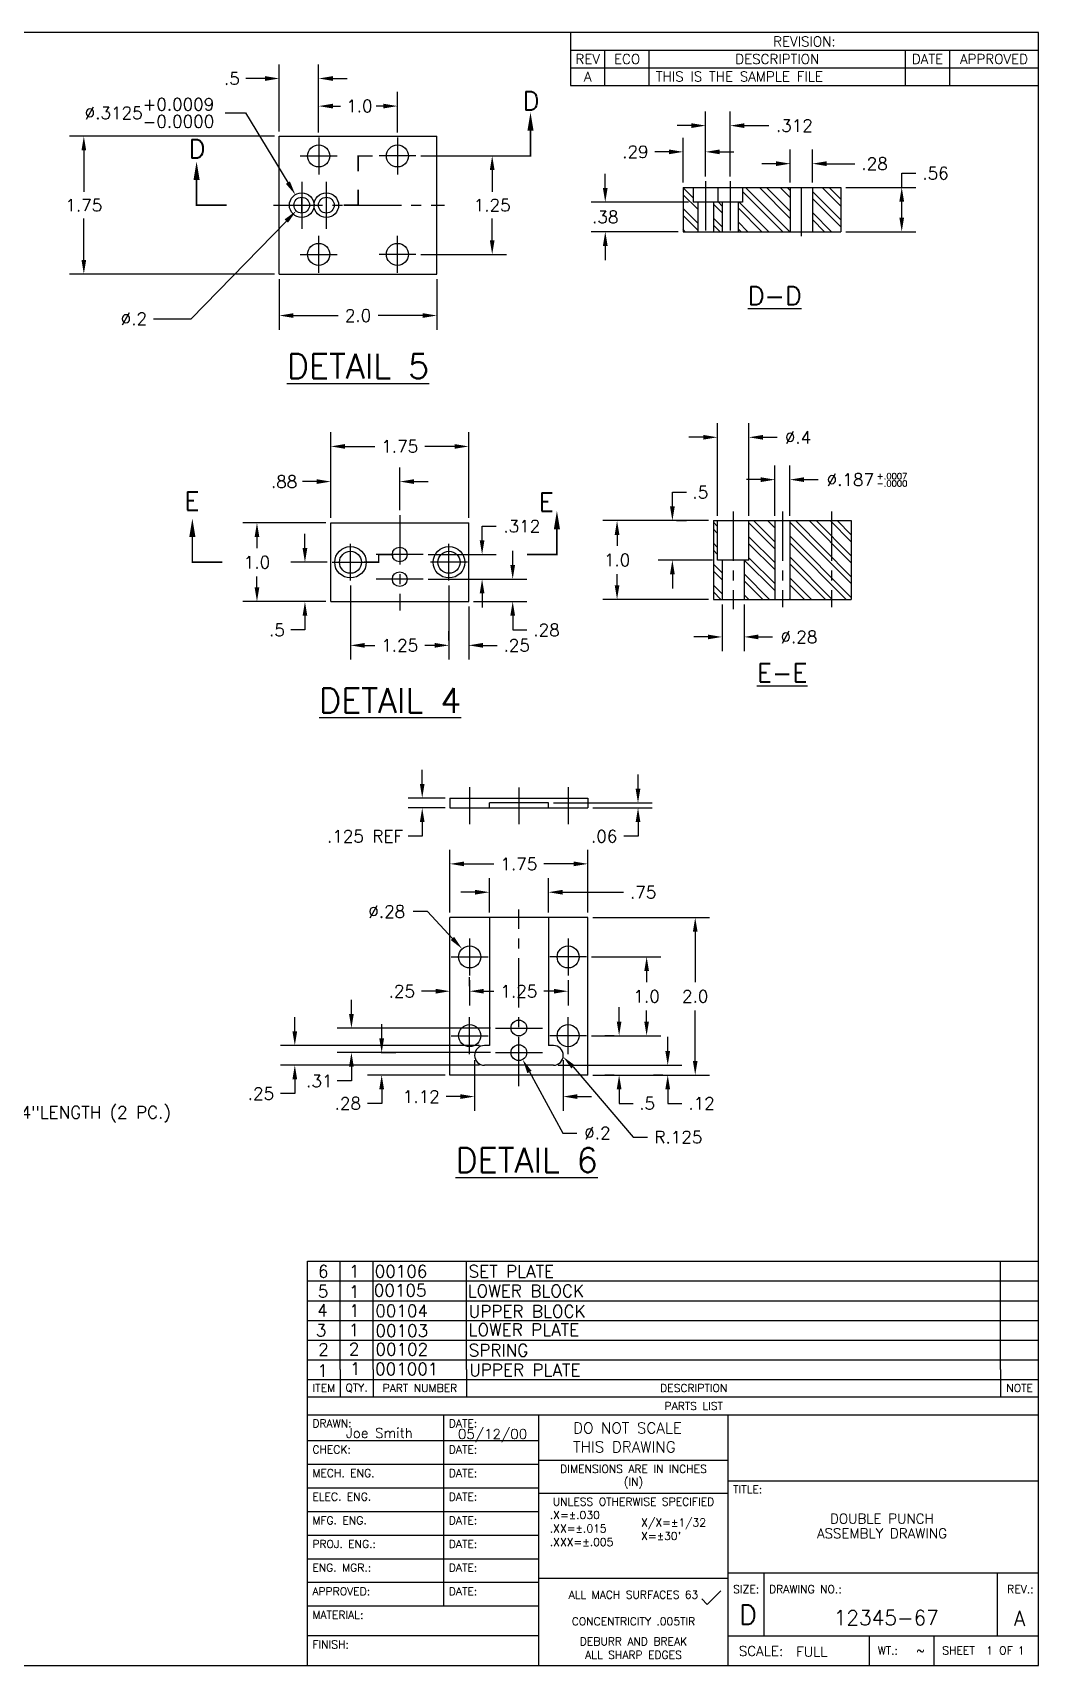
# Model space of a CAD drawing. Extents: x 0 to 31.6, y 0 to 20.7.
# Drawn here: x 18.82 to 31.58, y 0 to 20.73 of the extents above; entities that cross this region are included whole.
import ezdxf
from ezdxf.enums import TextEntityAlignment as Align

# ---------------------------------------------------------------- set-up
doc = ezdxf.new("R2010")
doc.units = 0
doc.header["$LTSCALE"] = 0.5
doc.header["$MEASUREMENT"] = 0
doc.linetypes.add('CENTER', pattern=[2, 1.25, -0.25, 0.25, -0.25])
doc.layers.get('0').update_dxf_attribs({"linetype": 'CONTINUOUS'})
doc.layers.get('DEFPOINTS').update_dxf_attribs({"linetype": 'CONTINUOUS'})
for name, color, linetype in [('BLOCK', 7, 'CONTINUOUS'), ('CL', 1, 'CENTER'), ('D', 3, 'CONTINUOUS'), ('DIM', 6, 'CONTINUOUS'), ('OL', 7, 'CONTINUOUS'), ('TX', 2, 'CONTINUOUS')]:
    doc.layers.add(name, color=color, linetype=linetype)
doc.styles.add('ROMANS', font='romans', dxfattribs={"height": 0.156})
doc.styles.get("Standard").update_dxf_attribs({"font": 'SIMPLEX.SHX', "height": 0.156})
doc.styles.add('TITLE', font='SIMPLEX.SHX', dxfattribs={"height": 0.1875})
doc.dimstyles.get("Standard").update_dxf_attribs({"dimtxt": 0.18, "dimasz": 0.18, "dimexe": 0.18, "dimexo": 0.0625, "dimgap": 0.09, "dimtad": 0, "dimtih": 1, "dimtoh": 1, "dimdec": 4, "dimzin": 0, "dimdsep": 46, "dimtxsty": 'Standard', "dimcen": 0.09, "dimadec": 0, "dimazin": 0, "dimtfac": 1, "dimtdec": 4, "dimtofl": 0, "dimtmove": 0, "dimatfit": 3, "dimfxl": 1, "dimtolj": 1, "dimtzin": 0, "dimarcsym": 0})

# ---------------------------------------------------------------- blocks, each defined once
blk = doc.blocks.new('*X20')
at = {"color": 0}
for p, q in [((22.736, 14.21), (22.607, 14.339)), ((23.961, 13.781), (23.398, 14.344)), ((23.967, 13.951), (23.575, 14.344)), ((23.967, 14.04), (23.663, 14.344)), ((23.967, 14.216), (23.84, 14.344)), ((23.967, 14.305), (23.928, 14.344)), ((24.607, 14.107), (24.37, 14.344)), ((24.607, 14.195), (24.459, 14.344)), ((22.792, 14.066), (22.607, 14.251)), ((22.792, 14.154), (22.79, 14.156)), ((23.104, 14.019), (22.992, 14.131)), ((23.104, 14.107), (23.055, 14.156)), ((23.695, 13.781), (23.32, 14.156)), ((23.872, 13.781), (23.36, 14.293)), ((24.607, 13.93), (24.247, 14.29)), ((24.607, 13.842), (24.247, 14.202)), ((22.792, 13.889), (22.607, 14.074)), ((22.792, 13.8), (22.607, 13.985)), ((23.104, 13.842), (22.992, 13.954)), ((23.607, 13.781), (23.304, 14.084)), ((23.43, 13.781), (23.304, 13.907)), ((24.491, 13.781), (24.247, 14.025)), ((24.403, 13.781), (24.247, 13.936)), ((22.635, 13.781), (22.607, 13.809)), ((23.077, 13.781), (22.992, 13.866)), ((23.342, 13.781), (23.304, 13.819))]:
    blk.add_line(p, q, dxfattribs=at)
blk = doc.blocks.new('*X21')
at = {"color": 0}
for p, q in [((26.188, 15.266), (26.138, 15.316)), ((26.188, 15.177), (26.138, 15.227)), ((26.92, 14.976), (26.588, 15.308)), ((26.92, 14.8), (26.588, 15.131)), ((26.92, 15.065), (26.647, 15.337)), ((26.92, 15.242), (26.824, 15.337)), ((26.92, 15.33), (26.913, 15.337)), ((27.888, 14.538), (27.107, 15.319)), ((27.888, 14.361), (27.107, 15.143)), ((27.888, 14.626), (27.178, 15.337)), ((27.888, 14.803), (27.355, 15.337)), ((27.888, 14.892), (27.443, 15.337)), ((27.888, 15.068), (27.62, 15.337)), ((27.888, 15.157), (27.708, 15.337)), ((27.888, 15.334), (27.885, 15.337)), ((26.188, 15.001), (26.138, 15.051)), ((26.188, 14.912), (26.138, 14.962)), ((26.92, 14.711), (26.588, 15.043)), ((27.824, 14.337), (27.107, 15.054)), ((26.248, 14.675), (26.138, 14.785)), ((26.92, 14.446), (26.529, 14.837)), ((26.92, 14.535), (26.588, 14.866)), ((27.647, 14.337), (27.107, 14.877)), ((27.559, 14.337), (27.107, 14.789)), ((26.248, 14.587), (26.138, 14.697)), ((26.248, 14.41), (26.138, 14.52)), ((26.852, 14.337), (26.528, 14.661)), ((26.764, 14.337), (26.528, 14.572)), ((27.382, 14.337), (27.107, 14.612)), ((27.294, 14.337), (27.107, 14.524)), ((26.233, 14.337), (26.138, 14.432)), ((26.587, 14.337), (26.528, 14.395)), ((27.117, 14.337), (27.107, 14.347))]:
    blk.add_line(p, q, dxfattribs=at)
blk = doc.blocks.new('*D27')
at = {"color": 0, "linetype": 'ByBlock', "transparency": 16777216}
for p, q in [((29.845, 18.762), (29.845, 18.942)), ((29.845, 18.942), (30.025, 18.942)), ((29.134, 18.762), (30.025, 18.762)), ((29.845, 18.379), (29.845, 18.582)), ((29.134, 18.199), (30.025, 18.199))]:
    blk.add_line(p, q, dxfattribs=at)
for points in [[(29.815, 18.582), (29.875, 18.582), (29.845, 18.762)], [(29.815, 18.379), (29.875, 18.379), (29.845, 18.199)]]:
    blk.add_solid(points, dxfattribs=at)
at = {"layer": 'DEFPOINTS', "color": 0, "linetype": 'ByBlock', "transparency": 16777216}
for p in [(29.071, 18.762), (29.845, 18.762), (29.071, 18.199)]:
    blk.add_point(p, dxfattribs=at)
at = {"color": 0, "linetype": 'ByBlock', "transparency": 16777216, "insert": (30.274, 18.942), "char_height": 0.156, "attachment_point": 5, "style": 'ROMANS'}
blk.add_mtext('\\A1;.56', dxfattribs=at)
blk = doc.blocks.new('*D28')
at = {"color": 0, "linetype": 'ByBlock', "transparency": 16777216}
for p, q in [((28.431, 18.824), (28.431, 19.243)), ((28.711, 18.824), (28.711, 19.243)), ((28.251, 19.063), (28.071, 19.063)), ((28.891, 19.063), (29.251, 19.063))]:
    blk.add_line(p, q, dxfattribs=at)
for points in [[(28.251, 19.093), (28.251, 19.033), (28.431, 19.063)], [(28.891, 19.093), (28.891, 19.033), (28.711, 19.063)]]:
    blk.add_solid(points, dxfattribs=at)
at = {"layer": 'DEFPOINTS', "color": 0, "linetype": 'ByBlock', "transparency": 16777216}
for p in [(28.711, 19.063), (28.431, 18.762), (28.711, 18.762)]:
    blk.add_point(p, dxfattribs=at)
at = {"color": 0, "linetype": 'ByBlock', "transparency": 16777216, "insert": (29.501, 19.063), "char_height": 0.156, "attachment_point": 5, "style": 'ROMANS'}
blk.add_mtext('\\A1;.28', dxfattribs=at)
blk = doc.blocks.new('*D30')
at = {"color": 0, "linetype": 'ByBlock', "transparency": 16777216}
for p, q in [((21.946, 17.598), (21.946, 16.955)), ((23.946, 17.598), (23.946, 16.955)), ((22.126, 17.135), (22.693, 17.135)), ((23.766, 17.135), (23.199, 17.135))]:
    blk.add_line(p, q, dxfattribs=at)
for points in [[(22.126, 17.165), (22.126, 17.105), (21.946, 17.135)], [(23.766, 17.165), (23.766, 17.105), (23.946, 17.135)]]:
    blk.add_solid(points, dxfattribs=at)
at = {"layer": 'DEFPOINTS', "color": 0, "linetype": 'ByBlock', "transparency": 16777216}
for p in [(21.946, 17.661), (23.946, 17.661), (23.946, 17.135)]:
    blk.add_point(p, dxfattribs=at)
at = {"color": 0, "linetype": 'ByBlock', "transparency": 16777216, "insert": (22.946, 17.135), "char_height": 0.156, "attachment_point": 5, "style": 'ROMANS'}
blk.add_mtext('\\A1;2.0', dxfattribs=at)
blk = doc.blocks.new('*D31')
at = {"color": 0, "linetype": 'ByBlock', "transparency": 16777216}
for p, q in [((21.884, 19.411), (19.286, 19.411)), ((19.466, 19.231), (19.466, 18.704)), ((19.466, 17.841), (19.466, 18.368)), ((21.884, 17.661), (19.286, 17.661))]:
    blk.add_line(p, q, dxfattribs=at)
for points in [[(19.436, 19.231), (19.496, 19.231), (19.466, 19.411)], [(19.436, 17.841), (19.496, 17.841), (19.466, 17.661)]]:
    blk.add_solid(points, dxfattribs=at)
at = {"layer": 'DEFPOINTS', "color": 0, "linetype": 'ByBlock', "transparency": 16777216}
for p in [(21.946, 19.411), (19.466, 17.661), (21.946, 17.661)]:
    blk.add_point(p, dxfattribs=at)
at = {"color": 0, "linetype": 'ByBlock', "transparency": 16777216, "insert": (19.466, 18.536), "char_height": 0.156, "attachment_point": 5, "style": 'ROMANS'}
blk.add_mtext('\\A1;1.75', dxfattribs=at)
blk = doc.blocks.new('*D32')
at = {"color": 0, "linetype": 'ByBlock', "transparency": 16777216}
for p, q in [((21.946, 19.473), (21.946, 20.324)), ((22.446, 19.457), (22.446, 20.324)), ((21.766, 20.144), (21.52, 20.144)), ((22.626, 20.144), (22.806, 20.144))]:
    blk.add_line(p, q, dxfattribs=at)
for points in [[(21.766, 20.174), (21.766, 20.114), (21.946, 20.144)], [(22.626, 20.174), (22.626, 20.114), (22.446, 20.144)]]:
    blk.add_solid(points, dxfattribs=at)
at = {"layer": 'DEFPOINTS', "color": 0, "linetype": 'ByBlock', "transparency": 16777216}
for p in [(22.446, 20.144), (21.946, 19.411), (22.446, 19.395)]:
    blk.add_point(p, dxfattribs=at)
at = {"color": 0, "linetype": 'ByBlock', "transparency": 16777216, "insert": (21.345, 20.144), "char_height": 0.156, "attachment_point": 5, "style": 'ROMANS'}
blk.add_mtext('\\A1;.5', dxfattribs=at)
blk = doc.blocks.new('*D33')
at = {"color": 0, "linetype": 'ByBlock', "transparency": 16777216}
for p, q in [((22.446, 19.457), (22.446, 19.974)), ((23.446, 19.457), (23.446, 19.974)), ((22.626, 19.794), (22.721, 19.794)), ((23.266, 19.794), (23.176, 19.794))]:
    blk.add_line(p, q, dxfattribs=at)
for points in [[(22.626, 19.824), (22.626, 19.764), (22.446, 19.794)], [(23.266, 19.824), (23.266, 19.764), (23.446, 19.794)]]:
    blk.add_solid(points, dxfattribs=at)
at = {"layer": 'DEFPOINTS', "color": 0, "linetype": 'ByBlock', "transparency": 16777216}
for p in [(23.446, 19.794), (22.446, 19.395), (23.446, 19.395)]:
    blk.add_point(p, dxfattribs=at)
at = {"color": 0, "linetype": 'ByBlock', "transparency": 16777216, "insert": (22.963, 19.794), "char_height": 0.156, "attachment_point": 5, "style": 'ROMANS'}
blk.add_mtext('\\A1;1.0', dxfattribs=at)
blk = doc.blocks.new('*D34')
at = {"color": 0, "linetype": 'ByBlock', "transparency": 16777216}
for p, q in [((23.743, 19.161), (24.828, 19.161)), ((24.648, 18.981), (24.648, 18.704)), ((24.648, 18.091), (24.648, 18.368)), ((23.743, 17.911), (24.828, 17.911))]:
    blk.add_line(p, q, dxfattribs=at)
for points in [[(24.618, 18.981), (24.678, 18.981), (24.648, 19.161)], [(24.618, 18.091), (24.678, 18.091), (24.648, 17.911)]]:
    blk.add_solid(points, dxfattribs=at)
at = {"layer": 'DEFPOINTS', "color": 0, "linetype": 'ByBlock', "transparency": 16777216}
for p in [(23.68, 19.161), (23.68, 17.911), (24.648, 17.911)]:
    blk.add_point(p, dxfattribs=at)
at = {"color": 0, "linetype": 'ByBlock', "transparency": 16777216, "insert": (24.648, 18.536), "char_height": 0.156, "attachment_point": 5, "style": 'ROMANS'}
blk.add_mtext('\\A1;1.25', dxfattribs=at)
blk = doc.blocks.new('*D35')
at = {"color": 0, "linetype": 'ByBlock', "transparency": 16777216}
for p, q in [((22.141, 18.536), (22.321, 18.536)), ((22.231, 18.446), (22.231, 18.626)), ((20.828, 17.094), (22.036, 18.335)), ((20.351, 17.094), (20.828, 17.094))]:
    blk.add_line(p, q, dxfattribs=at)
blk.add_solid([(22.014, 18.356), (22.057, 18.314), (22.161, 18.464)], dxfattribs=at)
at = {"layer": 'DEFPOINTS', "color": 0, "linetype": 'ByBlock', "transparency": 16777216}
for p in [(22.161, 18.464), (22.301, 18.607)]:
    blk.add_point(p, dxfattribs=at)
at = {"color": 0, "linetype": 'ByBlock', "transparency": 16777216, "insert": (20.101, 17.094), "char_height": 0.156, "attachment_point": 5, "style": 'ROMANS'}
blk.add_mtext('\\A1;∅.2', dxfattribs=at)
blk = doc.blocks.new('*D36')
at = {"color": 0, "linetype": 'ByBlock', "transparency": 16777216}
for p, q in [((21.261, 19.708), (21.516, 19.708)), ((21.516, 19.708), (22.056, 18.823)), ((22.141, 18.536), (22.321, 18.536)), ((22.231, 18.446), (22.231, 18.626))]:
    blk.add_line(p, q, dxfattribs=at)
blk.add_solid([(22.081, 18.838), (22.03, 18.807), (22.15, 18.669)], dxfattribs=at)
at = {"layer": 'DEFPOINTS', "color": 0, "linetype": 'ByBlock', "transparency": 16777216}
for p in [(22.15, 18.669), (22.312, 18.402)]:
    blk.add_point(p, dxfattribs=at)
at = {"color": 0, "linetype": 'ByBlock', "transparency": 16777216, "insert": (20.299, 19.708), "char_height": 0.156, "attachment_point": 5, "style": 'ROMANS'}
blk.add_mtext('\\A1;∅.3125\\S+0.0009^ -0.0000;', dxfattribs=at)
blk = doc.blocks.new('*D37')
at = {"color": 0, "linetype": 'ByBlock', "transparency": 16777216}
for p, q in [((26.083, 18.754), (26.083, 18.934)), ((27.138, 18.574), (25.903, 18.574)), ((27.009, 18.199), (25.903, 18.199)), ((26.083, 18.019), (26.083, 17.839))]:
    blk.add_line(p, q, dxfattribs=at)
for points in [[(26.053, 18.754), (26.113, 18.754), (26.083, 18.574)], [(26.053, 18.019), (26.113, 18.019), (26.083, 18.199)]]:
    blk.add_solid(points, dxfattribs=at)
at = {"layer": 'DEFPOINTS', "color": 0, "linetype": 'ByBlock', "transparency": 16777216}
for p in [(27.2, 18.574), (26.083, 18.199), (27.071, 18.199)]:
    blk.add_point(p, dxfattribs=at)
at = {"color": 0, "linetype": 'ByBlock', "transparency": 16777216, "insert": (26.083, 18.387), "char_height": 0.156, "attachment_point": 5, "style": 'ROMANS'}
blk.add_mtext('\\A1;.38', dxfattribs=at)
blk = doc.blocks.new('*D38')
at = {"color": 0, "linetype": 'ByBlock', "transparency": 16777216}
for p, q in [((27.356, 18.902), (27.356, 19.726)), ((27.668, 18.902), (27.668, 19.726)), ((27.176, 19.546), (26.996, 19.546)), ((27.848, 19.546), (28.159, 19.546))]:
    blk.add_line(p, q, dxfattribs=at)
for points in [[(27.176, 19.576), (27.176, 19.516), (27.356, 19.546)], [(27.848, 19.576), (27.848, 19.516), (27.668, 19.546)]]:
    blk.add_solid(points, dxfattribs=at)
at = {"layer": 'DEFPOINTS', "color": 0, "linetype": 'ByBlock', "transparency": 16777216}
for p in [(27.668, 19.546), (27.356, 18.839), (27.668, 18.839)]:
    blk.add_point(p, dxfattribs=at)
at = {"color": 0, "linetype": 'ByBlock', "transparency": 16777216, "insert": (28.483, 19.546), "char_height": 0.156, "attachment_point": 5, "style": 'ROMANS'}
blk.add_mtext('\\A1;.312', dxfattribs=at)
blk = doc.blocks.new('*D39')
at = {"color": 0, "linetype": 'ByBlock', "transparency": 16777216}
for p, q in [((27.071, 18.824), (27.071, 19.393)), ((27.356, 18.902), (27.356, 19.393)), ((26.891, 19.213), (26.711, 19.213)), ((27.536, 19.213), (27.716, 19.213))]:
    blk.add_line(p, q, dxfattribs=at)
for points in [[(26.891, 19.243), (26.891, 19.183), (27.071, 19.213)], [(27.536, 19.243), (27.536, 19.183), (27.356, 19.213)]]:
    blk.add_solid(points, dxfattribs=at)
at = {"layer": 'DEFPOINTS', "color": 0, "linetype": 'ByBlock', "transparency": 16777216}
for p in [(27.071, 19.213), (27.071, 18.762), (27.356, 18.839)]:
    blk.add_point(p, dxfattribs=at)
at = {"color": 0, "linetype": 'ByBlock', "transparency": 16777216, "insert": (26.465, 19.213), "char_height": 0.156, "attachment_point": 5, "style": 'ROMANS'}
blk.add_mtext('\\A1;.29', dxfattribs=at)
blk = doc.blocks.new('DBL')
at = {"layer": 'BLOCK'}
for p, q in [((25.641, 20.726), (25.641, 20.056)), ((25.641, 20.503), (31.579, 20.503)), ((26.079, 20.056), (26.079, 20.503)), ((26.641, 20.056), (26.641, 20.503)), ((29.891, 20.056), (29.891, 20.503)), ((30.454, 20.056), (30.454, 20.503)), ((25.641, 20.279), (31.579, 20.279)), ((25.641, 20.056), (31.579, 20.056)), ((22.304, 0), (22.304, 3.75)), ((22.718, 3.754), (22.718, 3.407)), ((23.138, 3.754), (23.138, 3.407)), ((24.321, 3.754), (24.321, 3.407)), ((31.098, 3.754), (31.098, 3.407)), ((24.036, 0.75), (24.036, 3.181)), ((25.238, 0), (25.238, 3.181)), ((27.643, 0), (27.643, 3.181)), ((25.238, 2.85), (22.304, 2.85)), ((25.238, 2.55), (22.304, 2.55)), ((25.238, 2.605), (27.643, 2.605)), ((27.643, 2.344), (31.579, 2.344)), ((25.238, 2.25), (22.304, 2.25)), ((25.238, 2.187), (27.643, 2.187)), ((25.238, 1.95), (22.304, 1.95)), ((25.238, 1.65), (22.304, 1.65)), ((25.238, 1.35), (22.304, 1.35)), ((25.238, 1.05), (22.304, 1.05)), ((25.238, 1.105), (27.643, 1.105)), ((27.643, 1.175), (31.579, 1.175)), ((28.1, 0.376), (28.1, 1.175)), ((31.059, 0.376), (31.059, 1.175)), ((27.307, 0.844), (27.378, 0.773)), ((27.378, 0.773), (27.55, 0.945)), ((25.238, 0.75), (22.304, 0.75)), ((25.238, 0.375), (22.304, 0.375)), ((27.643, 0.376), (31.579, 0.376)), ((29.431, 0.376), (29.431, 0)), ((30.251, 0.376), (30.251, 0))]:
    blk.add_line(p, q, dxfattribs=at)
at = {"layer": 'BLOCK', "color": 7}
for p, q in [((31.579, 20.726), (0, 20.726)), ((31.579, 0), (31.579, 20.726)), ((22.304, 3.629), (31.579, 3.629)), ((22.304, 3.407), (31.579, 3.407)), ((22.304, 3.181), (31.579, 3.181)), ((0, 0), (31.579, 0))]:
    blk.add_line(p, q, dxfattribs=at)
at = {"layer": 'BLOCK'}
for s, height, p in [('REVISION:', 0.125, (28.61, 20.614)), ('REV', 0.125, (25.86, 20.391)), ('ECO', 0.125, (26.36, 20.391)), ('DESCRIPTION', 0.125, (28.266, 20.391)), ('DATE', 0.125, (30.172, 20.391)), ('APPROVED', 0.125, (31.016, 20.391)), ('ITEM', 0.1, (22.512, 3.52)), ('QTY.', 0.1, (22.927, 3.52)), ('PART NUMBER', 0.1, (23.731, 3.52)), ('DESCRIPTION', 0.1, (27.206, 3.52)), ('NOTE', 0.1, (31.341, 3.52)), ('PARTS LIST', 0.1, (27.206, 3.293)), ('DIMENSIONS ARE IN INCHES', 0.1, (26.441, 2.494)), ('(IN)', 0.1, (26.441, 2.322)), ('UNLESS OTHERWISE SPECIFIED', 0.1, (26.441, 2.077)), ('ALL MACH SURFACES 63', 0.1, (26.441, 0.896)), ('CONCENTRICITY .005TIR', 0.1, (26.441, 0.559)), ('DEBURR AND BREAK', 0.1, (26.441, 0.304)), ('ALL SHARP EDGES', 0.1, (26.441, 0.133))]:
    blk.add_text(s, height=height, dxfattribs=at).set_placement(p, align=Align.MIDDLE)
for s, height, p in [('DRAWN:', 0.1, (22.366, 3.021)), ('DATE:', 0.1, (24.098, 3.021)), ('DO NOT SCALE', 0.14, (25.675, 2.943)), ('CHECK:', 0.1, (22.366, 2.69)), ('DATE:', 0.1, (24.098, 2.69)), ('THIS DRAWING', 0.14, (25.675, 2.703)), ('MECH. ENG.', 0.1, (22.366, 2.39)), ('DATE:', 0.1, (24.098, 2.39)), ('TITLE:', 0.1, (27.706, 2.184)), ('ELEC. ENG.', 0.1, (22.366, 2.09)), ('DATE:', 0.1, (24.098, 2.09)), ('MFG. ENG.', 0.1, (22.366, 1.79)), ('DATE:', 0.1, (24.098, 1.79)), ('.X=%%P.030', 0.1, (25.38, 1.858)), ('X/X=%%P1/32', 0.1, (26.539, 1.763)), ('.XX=%%P.015', 0.1, (25.38, 1.687)), ("X=%%P30'", 0.1, (26.539, 1.592)), ('PROJ. ENG.:', 0.1, (22.366, 1.49)), ('DATE:', 0.1, (24.098, 1.49)), ('.XXX=%%P.005', 0.1, (25.38, 1.515)), ('ENG. MGR.:', 0.1, (22.366, 1.19)), ('DATE:', 0.1, (24.098, 1.19)), ('APPROVED:', 0.1, (22.366, 0.89)), ('DATE:', 0.1, (24.098, 0.89)), ('SIZE:', 0.1, (27.706, 0.917)), ('DRAWING NO.:', 0.1, (28.162, 0.917)), ('REV.:', 0.1, (31.184, 0.917)), ('MATERIAL:', 0.1, (22.366, 0.59)), ('D', 0.25, (27.781, 0.517)), ('FINISH:', 0.1, (22.366, 0.215)), ('SCALE:', 0.125, (27.778, 0.119)), ('WT.:', 0.1, (29.54, 0.139)), ('SHEET', 0.1, (30.36, 0.139)), ('~', 0.1, (30.031, 0.139))]:
    blk.add_text(s, height=height, dxfattribs=at).set_placement(p)
blk.add_text('OF', height=0.1, dxfattribs=at).set_placement((31.168, 0.139), align=Align.CENTER)
for tag, p in [('REV(BLK)', (25.86, 20.167)), ('ECO', (26.36, 20.167))]:
    blk.add_attdef(tag, text='', height=0.125, dxfattribs=at).set_placement(p, align=Align.MIDDLE)
for tag, p, height in [('REVDESC.', (26.724, 20.107), 0.125), ('SCALE', (28.506, 0.112), 0.125), ('SHEET', (30.915, 0.138), 0.1), ('OF', (31.318, 0.138), 0.1)]:
    blk.add_attdef(tag, p, '', height=height, dxfattribs=at)
for tag, p in [('DRAWN', (23.216, 2.888)), ('DATE', (24.653, 2.874)), ('TITLE1', (29.594, 2.019)), ('TITLE2', (29.594, 1.8)), ('TITLE3', (29.594, 1.613)), ('TITLE4', (29.594, 1.394))]:
    blk.add_attdef(tag, text='', height=0.125, dxfattribs=at).set_placement(p, align=Align.CENTER)
at = {"layer": 'BLOCK', "style": 'TITLE'}
for tag, p in [('DRAWING#', (29.649, 0.511)), ('REV', (31.339, 0.502))]:
    blk.add_attdef(tag, text='', height=0.188, dxfattribs=at).set_placement(p, align=Align.CENTER)

msp = doc.modelspace()

# ---------------------------------------------------------------- linework, layer by layer
at = {"layer": 'BLOCK'}
for p, q in [((22.30366, 5.12911), (31.57857, 5.12911)), ((22.30366, 3.75), (22.30366, 5.12911)), ((22.71792, 3.75411), (22.71792, 5.12911)), ((23.13761, 3.75411), (23.13761, 5.12911)), ((24.32061, 3.75411), (24.32061, 5.12911)), ((31.09791, 3.75411), (31.09791, 5.12911)), ((22.30366, 4.87911), (31.57857, 4.87911)), ((22.30366, 4.62911), (31.57857, 4.62911)), ((22.30366, 4.37911), (31.57857, 4.37911)), ((22.30366, 4.12911), (31.57857, 4.12911)), ((22.30366, 3.87911), (31.57857, 3.87911))]:
    msp.add_line(p, q, dxfattribs=at)
at = {"layer": 'CL'}
for p, q in [((22.44605, 19.39479), (22.44605, 18.92681)), ((23.44605, 19.39479), (23.44605, 18.92681)), ((22.21206, 19.1608), (22.68003, 19.1608)), ((23.68003, 19.1608), (23.21206, 19.1608)), ((22.23105, 18.83432), (22.23105, 18.23728)), ((22.54305, 18.83432), (22.54305, 18.23728)), ((27.35636, 18.83912), (27.35636, 18.15168)), ((27.66836, 18.83912), (27.66836, 18.15168)), ((28.57136, 18.14117), (28.57136, 18.82009)), ((21.87162, 18.5358), (24.04387, 18.5358)), ((22.44605, 17.67681), (22.44605, 18.14479)), ((23.44605, 17.67681), (23.44605, 18.14479)), ((22.21206, 17.9108), (22.68003, 17.9108)), ((23.68003, 17.9108), (23.21206, 17.9108)), ((23.47481, 14.60122), (23.47481, 13.3907)), ((27.70538, 14.64747), (27.70538, 13.4075)), ((28.33038, 14.64747), (28.33038, 13.43321)), ((28.95538, 14.64747), (28.95538, 13.43321)), ((22.84981, 13.76978), (22.84981, 14.23775)), ((23.77333, 14.10126), (23.17629, 14.10126)), ((24.09981, 13.76978), (24.09981, 14.23775)), ((22.61582, 14.00376), (23.0838, 14.00376)), ((24.3338, 14.00376), (23.86582, 14.00376)), ((23.77333, 13.78876), (23.17629, 13.78876)), ((24.36192, 11.14622), (24.36192, 10.67824)), ((24.98692, 11.14437), (24.98692, 10.6764)), ((25.61192, 11.14622), (25.61192, 10.67824)), ((24.98692, 7.35155), (24.98692, 9.59689)), ((24.36192, 9.22724), (24.36192, 8.75927)), ((25.61192, 9.22724), (25.61192, 8.75927)), ((24.12794, 8.99326), (24.59591, 8.99326)), ((25.84591, 8.99326), (25.37794, 8.99326)), ((24.36192, 7.75927), (24.36192, 8.22724)), ((24.68841, 8.09026), (25.28544, 8.09026)), ((25.61192, 7.75927), (25.61192, 8.22724)), ((24.12794, 7.99326), (24.59591, 7.99326)), ((25.84591, 7.99326), (25.37794, 7.99326)), ((24.68841, 7.77826), (25.28544, 7.77826))]:
    msp.add_line(p, q, dxfattribs=at)
at = {"layer": 'D'}
for p, q in [((27.35636, 18.96412), (27.35636, 19.36511)), ((27.50538, 14.59361), (27.50538, 15.7694)), ((27.90538, 14.59361), (27.90538, 15.7694)), ((22.59981, 14.56626), (22.59981, 15.65342)), ((24.34981, 14.56626), (24.34981, 15.65342)), ((27.32538, 15.5894), (27.14538, 15.5894)), ((28.08538, 15.5894), (28.26538, 15.5894)), ((22.77981, 15.47342), (23.15824, 15.47342)), ((24.16981, 15.47342), (23.79138, 15.47342)), ((22.59981, 15.08971), (22.59981, 15.20721)), ((23.47481, 14.66372), (23.47481, 15.20721)), ((28.23663, 14.59361), (28.23663, 15.23182)), ((28.42413, 14.59361), (28.42413, 15.23182)), ((22.41981, 15.02721), (22.23981, 15.02721)), ((23.65481, 15.02721), (23.83481, 15.02721)), ((28.05663, 15.05182), (27.87663, 15.05182)), ((28.60413, 15.05182), (28.78413, 15.05182)), ((26.93486, 14.71111), (26.93486, 14.89111)), ((26.93486, 14.89111), (27.11486, 14.89111)), ((27.39288, 14.53111), (26.05245, 14.53111)), ((26.98638, 14.53111), (27.11486, 14.53111)), ((22.53731, 14.50376), (21.4832, 14.50376)), ((21.6632, 14.32376), (21.6632, 14.18376)), ((22.27191, 14.18376), (22.27191, 14.36376)), ((24.51992, 14.28126), (24.51992, 14.46126)), ((24.51992, 14.46126), (24.69992, 14.46126)), ((26.23245, 14.35111), (26.23245, 14.21111)), ((23.83583, 14.10126), (24.69992, 14.10126)), ((24.90809, 13.96876), (24.90809, 14.14876)), ((22.55332, 14.00376), (22.09191, 14.00376)), ((27.44288, 14.03111), (26.75486, 14.03111)), ((21.6632, 13.68376), (21.6632, 13.82376)), ((22.84981, 13.70728), (22.84981, 12.76827)), ((23.83583, 13.78876), (25.08809, 13.78876)), ((24.09981, 13.70728), (24.09981, 12.76827)), ((26.23245, 13.71111), (26.23245, 13.85111)), ((26.93486, 13.85111), (26.93486, 13.67111)), ((22.53731, 13.50376), (21.4832, 13.50376)), ((24.41231, 13.50376), (25.08809, 13.50376)), ((24.51992, 13.60876), (24.51992, 13.42876)), ((27.39288, 13.53111), (26.05245, 13.53111)), ((22.27191, 13.32376), (22.27191, 13.14376)), ((24.34981, 13.44126), (24.34981, 12.76827)), ((24.90809, 13.32376), (24.90809, 13.14376)), ((27.56538, 13.46861), (27.56538, 12.87511)), ((27.84538, 13.46861), (27.84538, 12.87511)), ((22.27191, 13.14376), (22.09191, 13.14376)), ((24.09981, 13.01077), (24.09981, 13.12827)), ((24.90809, 13.14376), (25.08809, 13.14376)), ((23.02981, 12.94827), (23.15824, 12.94827)), ((23.91981, 12.94827), (23.79138, 12.94827)), ((24.52981, 12.94827), (24.70981, 12.94827)), ((27.38538, 13.05511), (27.20538, 13.05511)), ((28.02538, 13.05511), (28.20538, 13.05511)), ((23.76016, 11.18975), (23.76016, 11.36975)), ((26.49849, 11.12725), (26.49849, 11.30725)), ((24.04942, 11.00975), (23.58016, 11.00975)), ((24.04942, 10.88475), (23.58016, 10.88475)), ((25.42442, 10.94725), (26.67849, 10.94725)), ((25.92442, 10.88475), (26.67849, 10.88475)), ((23.76016, 10.70475), (23.76016, 10.52475)), ((26.49849, 10.70475), (26.49849, 10.52475)), ((23.76016, 10.52475), (23.58016, 10.52475)), ((26.49849, 10.52475), (26.31849, 10.52475)), ((24.11192, 9.55576), (24.11192, 10.35423)), ((24.29192, 10.17423), (24.67035, 10.17423)), ((25.68192, 10.17423), (25.30349, 10.17423)), ((25.86192, 9.55576), (25.86192, 10.35423)), ((24.61192, 9.55576), (24.61192, 9.99443)), ((25.36192, 9.55576), (25.36192, 9.99443)), ((24.43192, 9.81443), (24.25192, 9.81443)), ((25.54192, 9.81443), (26.31528, 9.81443)), ((23.82532, 9.56908), (23.64532, 9.56908)), ((24.14376, 9.22736), (23.82532, 9.56908)), ((25.92442, 9.49326), (27.4045, 9.49326)), ((27.2245, 9.31326), (27.2245, 8.67326)), ((25.90841, 8.99326), (26.78787, 8.99326)), ((24.36192, 8.62014), (24.36192, 8.73764)), ((26.60787, 8.81326), (26.60787, 8.67326)), ((23.93192, 8.55764), (23.75192, 8.55764)), ((24.36192, 8.69677), (24.36192, 8.37764)), ((24.54192, 8.55764), (24.67035, 8.55764)), ((25.43192, 8.55764), (25.30349, 8.55764)), ((25.61192, 8.69677), (25.61192, 8.37764)), ((22.86155, 8.27026), (22.86155, 8.45026)), ((26.25883, 8.17326), (26.25883, 8.35326)), ((26.60787, 8.17326), (26.60787, 8.31326)), ((27.2245, 7.67326), (27.2245, 8.31326)), ((22.14329, 8.04826), (22.14329, 8.22826)), ((24.62591, 8.09026), (22.68155, 8.09026)), ((23.24549, 7.95826), (23.24549, 8.13826)), ((25.90841, 7.99326), (26.78787, 7.99326)), ((26.19633, 7.99326), (26.07883, 7.99326)), ((26.87546, 7.79826), (26.87546, 7.97826)), ((24.48692, 7.86826), (21.96329, 7.86826)), ((24.62591, 7.77826), (22.68155, 7.77826)), ((23.23818, 7.77826), (23.42549, 7.77826)), ((24.42442, 7.68076), (24.42442, 7.04017)), ((25.54942, 7.68076), (25.54942, 7.04017)), ((24.48692, 7.61826), (21.96329, 7.61826)), ((22.86155, 7.59826), (22.86155, 7.41826)), ((24.04942, 7.49326), (23.06549, 7.49326)), ((25.12081, 7.53234), (25.54296, 6.75691)), ((25.48692, 7.61826), (27.05546, 7.61826)), ((25.67451, 7.59725), (26.43757, 6.7048)), ((25.92442, 7.49326), (27.4045, 7.49326)), ((26.19633, 7.49326), (26.07883, 7.49326)), ((26.81296, 7.49326), (26.69546, 7.49326)), ((22.14329, 7.25826), (21.96329, 7.25826)), ((22.14329, 7.43826), (22.14329, 7.25826)), ((22.86155, 7.41826), (22.68155, 7.41826)), ((23.24549, 7.31326), (23.24549, 7.13326)), ((26.25883, 7.31326), (26.25883, 7.13326)), ((26.87546, 7.31326), (26.87546, 7.13326)), ((23.24549, 7.13326), (23.06549, 7.13326)), ((24.24442, 7.22017), (24.06442, 7.22017)), ((25.72942, 7.22017), (25.90942, 7.22017)), ((26.25883, 7.13326), (26.43883, 7.13326)), ((26.87546, 7.13326), (27.05546, 7.13326)), ((25.54296, 6.75691), (25.72296, 6.75691)), ((26.43757, 6.7048), (26.61757, 6.7048))]:
    msp.add_line(p, q, dxfattribs=at)
for points in [[(27.32538, 15.6194), (27.32538, 15.5594), (27.50538, 15.5894)], [(28.08538, 15.6194), (28.08538, 15.5594), (27.90538, 15.5894)], [(22.77981, 15.50342), (22.77981, 15.44342), (22.59981, 15.47342)], [(24.16981, 15.50342), (24.16981, 15.44342), (24.34981, 15.47342)], [(22.41981, 15.05721), (22.41981, 14.99721), (22.59981, 15.02721)], [(23.65481, 15.05721), (23.65481, 14.99721), (23.47481, 15.02721)], [(28.05663, 15.08182), (28.05663, 15.02182), (28.23663, 15.05182)], [(28.60413, 15.08182), (28.60413, 15.02182), (28.42413, 15.05182)], [(26.20245, 14.35111), (26.26245, 14.35111), (26.23245, 14.53111)], [(26.90486, 14.71111), (26.96486, 14.71111), (26.93486, 14.53111)], [(21.6332, 14.32376), (21.6932, 14.32376), (21.6632, 14.50376)], [(22.24191, 14.18376), (22.30191, 14.18376), (22.27191, 14.00376)], [(24.48992, 14.28126), (24.54992, 14.28126), (24.51992, 14.10126)], [(24.87809, 13.96876), (24.93809, 13.96876), (24.90809, 13.78876)], [(26.90486, 13.85111), (26.96486, 13.85111), (26.93486, 14.03111)], [(21.6332, 13.68376), (21.6932, 13.68376), (21.6632, 13.50376)], [(24.48992, 13.60876), (24.54992, 13.60876), (24.51992, 13.78876)], [(26.20245, 13.71111), (26.26245, 13.71111), (26.23245, 13.53111)], [(22.24191, 13.32376), (22.30191, 13.32376), (22.27191, 13.50376)], [(24.87809, 13.32376), (24.93809, 13.32376), (24.90809, 13.50376)], [(27.38538, 13.08511), (27.38538, 13.02511), (27.56538, 13.05511)], [(28.02538, 13.08511), (28.02538, 13.02511), (27.84538, 13.05511)], [(23.02981, 12.97827), (23.02981, 12.91827), (22.84981, 12.94827)], [(23.91981, 12.97827), (23.91981, 12.91827), (24.09981, 12.94827)], [(24.52981, 12.97827), (24.52981, 12.91827), (24.34981, 12.94827)], [(23.73016, 11.18975), (23.79016, 11.18975), (23.76016, 11.00975)], [(26.46849, 11.12725), (26.52849, 11.12725), (26.49849, 10.94725)], [(23.73016, 10.70475), (23.79016, 10.70475), (23.76016, 10.88475)], [(26.46849, 10.70475), (26.52849, 10.70475), (26.49849, 10.88475)], [(24.29192, 10.20423), (24.29192, 10.14423), (24.11192, 10.17423)], [(25.68192, 10.20423), (25.68192, 10.14423), (25.86192, 10.17423)], [(24.43192, 9.84443), (24.43192, 9.78443), (24.61192, 9.81443)], [(25.54192, 9.84443), (25.54192, 9.78443), (25.36192, 9.81443)], [(27.1945, 9.31326), (27.2545, 9.31326), (27.2245, 9.49326)], [(24.12181, 9.20691), (24.16571, 9.24782), (24.26648, 9.09568)], [(26.57787, 8.81326), (26.63787, 8.81326), (26.60787, 8.99326)], [(23.93192, 8.58764), (23.93192, 8.52764), (24.11192, 8.55764)], [(24.54192, 8.58764), (24.54192, 8.52764), (24.36192, 8.55764)], [(25.43192, 8.58764), (25.43192, 8.52764), (25.61192, 8.55764)], [(22.83155, 8.27026), (22.89155, 8.27026), (22.86155, 8.09026)], [(26.22883, 8.17326), (26.28883, 8.17326), (26.25883, 7.99326)], [(26.57787, 8.17326), (26.63787, 8.17326), (26.60787, 7.99326)], [(22.11329, 8.04826), (22.17329, 8.04826), (22.14329, 7.86826)], [(23.21549, 7.95826), (23.27549, 7.95826), (23.24549, 7.77826)], [(22.83155, 7.59826), (22.89155, 7.59826), (22.86155, 7.77826)], [(25.09446, 7.518), (25.14715, 7.54668), (25.03474, 7.69043)], [(25.65315, 7.57619), (25.69588, 7.61831), (25.54815, 7.72544)], [(26.84546, 7.79826), (26.90546, 7.79826), (26.87546, 7.61826)], [(27.1945, 7.67326), (27.2545, 7.67326), (27.2245, 7.49326)], [(22.11329, 7.43826), (22.17329, 7.43826), (22.14329, 7.61826)], [(23.21549, 7.31326), (23.27549, 7.31326), (23.24549, 7.49326)], [(26.22883, 7.31326), (26.28883, 7.31326), (26.25883, 7.49326)], [(26.84546, 7.31326), (26.90546, 7.31326), (26.87546, 7.49326)], [(24.24442, 7.25017), (24.24442, 7.19017), (24.42442, 7.22017)], [(25.72942, 7.25017), (25.72942, 7.19017), (25.54942, 7.22017)]]:
    msp.add_solid(points, dxfattribs=at)
at = {"layer": 'OL'}
for p, q in [((21.94605, 19.4108), (23.94605, 19.4108)), ((21.94605, 17.6608), (21.94605, 19.4108)), ((23.94605, 17.6608), (23.94605, 19.4108)), ((27.07136, 18.76164), (29.07136, 18.76164)), ((27.07136, 18.76164), (27.07136, 18.19914)), ((27.20011, 18.76164), (27.20011, 18.57414)), ((27.51261, 18.76164), (27.51261, 18.57414)), ((27.82411, 18.76164), (27.82411, 18.57414)), ((28.43136, 18.76164), (28.43136, 18.19914)), ((28.71136, 18.76164), (28.71136, 18.19914)), ((29.07136, 18.76164), (29.07136, 18.19914)), ((27.82411, 18.57414), (27.20011, 18.57414)), ((27.25636, 18.57414), (27.25636, 18.19914)), ((27.45636, 18.57414), (27.45636, 18.19914)), ((27.56836, 18.57414), (27.56836, 18.19914)), ((27.76836, 18.57414), (27.76836, 18.19914)), ((27.07136, 18.19914), (29.07136, 18.19914)), ((21.94605, 17.6608), (23.94605, 17.6608)), ((27.45538, 14.53111), (27.45538, 13.53111)), ((27.45538, 14.53111), (29.20538, 14.53111)), ((27.50538, 14.03111), (27.50538, 14.53111)), ((27.90538, 14.03111), (27.90538, 14.53111)), ((28.23663, 14.53111), (28.23663, 13.53111)), ((28.42413, 14.53111), (28.42413, 13.53111)), ((29.20538, 14.53111), (29.20538, 13.53111)), ((22.59981, 14.50376), (24.34981, 14.50376)), ((22.59981, 13.50376), (22.59981, 14.50376)), ((24.34981, 13.50376), (24.34981, 14.50376)), ((27.90538, 14.03111), (27.50538, 14.03111)), ((27.56538, 14.03111), (27.56538, 13.53111)), ((27.84538, 14.03111), (27.84538, 13.53111)), ((22.59981, 13.50376), (24.34981, 13.50376)), ((27.45538, 13.53111), (29.20538, 13.53111)), ((24.11192, 11.00975), (25.86192, 11.00975)), ((24.11192, 11.00975), (24.11192, 10.88475)), ((25.86192, 11.00975), (25.86192, 10.88475)), ((24.11192, 10.88475), (25.86192, 10.88475)), ((25.36192, 10.94725), (24.61192, 10.94725)), ((24.61192, 10.88475), (24.61192, 10.94725)), ((25.36192, 10.88475), (25.36192, 10.94725)), ((25.86192, 9.49326), (24.11192, 9.49326)), ((24.11192, 7.49326), (24.11192, 9.49326)), ((24.61192, 9.49326), (24.61192, 7.86826)), ((25.36192, 9.49326), (25.36192, 7.86826)), ((25.86192, 7.49326), (25.86192, 9.49326)), ((24.61192, 7.86826), (24.54942, 7.86826)), ((25.42442, 7.86826), (25.36192, 7.86826)), ((25.86192, 7.49326), (24.11192, 7.49326)), ((25.42442, 7.61826), (24.54942, 7.61826))]:
    msp.add_line(p, q, dxfattribs=at)
at = {"layer": 'OL', "const_width": 0.02}
for points in [[(25.13431, 19.63736), (25.13431, 19.1608), (24.75357, 19.1608)], [(22.93754, 19.1608), (22.93754, 19.1608), (23.13274, 19.1608)], [(22.94745, 18.96452), (22.94745, 18.96452), (22.94745, 19.17009)], [(20.89697, 19.01236), (20.89697, 18.5358), (21.27771, 18.5358)], [(22.94745, 18.73208), (22.94745, 18.73208), (22.94745, 18.52651)], [(22.95736, 18.5358), (22.95736, 18.5358), (22.76216, 18.5358)], [(25.46909, 14.57782), (25.46909, 14.10126), (25.08835, 14.10126)], [(20.84325, 14.48032), (20.84325, 14.00376), (21.224, 14.00376)], [(23.20686, 14.11134), (23.20686, 14.11134), (23.20686, 13.99447)], [(23.40206, 14.10126), (23.40206, 14.10126), (23.20686, 14.10126)], [(23.21677, 14.00376), (23.21677, 14.00376), (23.02157, 14.00376)]]:
    msp.add_lwpolyline(points, dxfattribs=at)
at = {"layer": 'OL'}
for centre, radius in [((22.44605, 19.1608), 0.14), ((23.44605, 19.1608), 0.14), ((22.23105, 18.5358), 0.15625), ((22.54305, 18.5358), 0.15625), ((22.23105, 18.5358), 0.1), ((22.54305, 18.5358), 0.1), ((22.44605, 17.9108), 0.14), ((23.44605, 17.9108), 0.14), ((22.84981, 14.00376), 0.2), ((22.84981, 14.00376), 0.14), ((23.47481, 14.10126), 0.09375), ((24.09981, 14.00376), 0.2), ((24.09981, 14.00376), 0.14), ((23.47481, 13.78876), 0.09375), ((24.36192, 8.99326), 0.14), ((25.61192, 8.99326), 0.14), ((24.36192, 7.99326), 0.14), ((24.98692, 8.09026), 0.1), ((25.61192, 7.99326), 0.14), ((24.98692, 7.77826), 0.1)]:
    msp.add_circle(centre, radius, dxfattribs=at)
for centre, start, end in [((24.54942, 7.74326), 90, 270), ((25.42442, 7.74326), 270, 90)]:
    msp.add_arc(centre, 0.125, start, end, dxfattribs=at)
for points in [[(25.09531, 19.48136), (25.17331, 19.48136), (25.13431, 19.71536)], [(20.93597, 18.85636), (20.85797, 18.85636), (20.89697, 19.09036)], [(20.88225, 14.32432), (20.80425, 14.32432), (20.84325, 14.55832)], [(25.43009, 14.42182), (25.50809, 14.42182), (25.46909, 14.65582)]]:
    msp.add_solid(points, dxfattribs=at)

# ---------------------------------------------------------------- block references
ref = msp.add_blockref('DBL', (0, 0))
ref.add_attrib('DRAWN', 'Joe Smith', dxfattribs={"height": 0.125}).set_placement((23.21626, 2.88775), align=Align.CENTER)
ref.add_attrib('DATE', '05/12/00', dxfattribs={"color": 7, "height": 0.125}).set_placement((24.65287, 2.8741), align=Align.CENTER)
ref.add_attrib('DRAWING#', '12345-67', dxfattribs={"color": 7, "height": 0.1875, "style": 'TITLE'}).set_placement((29.64948, 0.51131), align=Align.CENTER)
ref.add_attrib('REV', 'A', dxfattribs={"layer": 'BLOCK', "color": 7, "height": 0.1875, "style": 'TITLE'}).set_placement((31.33868, 0.5025), align=Align.CENTER)
ref.add_attrib('REV(BLK)', 'A', dxfattribs={"layer": 'BLOCK', "color": 7, "height": 0.125}).set_placement((25.85982, 20.16729), align=Align.MIDDLE)
ref.add_attrib('REVDESC.', 'THIS IS THE SAMPLE FILE', (26.72358, 20.10713), dxfattribs={"layer": 'BLOCK', "color": 7, "height": 0.125})
ref.add_attrib('SCALE', 'FULL', (28.50635, 0.11178), dxfattribs={"layer": 'BLOCK', "color": 7, "height": 0.125})
ref.add_attrib('TITLE2', 'DOUBLE PUNCH', dxfattribs={"color": 7, "height": 0.125}).set_placement((29.59375, 1.8), align=Align.CENTER)
ref.add_attrib('TITLE3', 'ASSEMBLY DRAWING', dxfattribs={"color": 7, "height": 0.125}).set_placement((29.59375, 1.6125), align=Align.CENTER)
ref.add_attrib('SHEET', '1', (30.91475, 0.1375), dxfattribs={"layer": 'BLOCK', "color": 2, "height": 0.1})
ref.add_attrib('OF', '1', (31.31802, 0.1375), dxfattribs={"layer": 'BLOCK', "color": 2, "height": 0.1})
at = {"layer": 'D'}
for name, p in [('*X20', (4.46399, 4.41794)), ('*X21', (1.31701, -0.80586))]:
    msp.add_blockref(name, p, dxfattribs=at)

# ---------------------------------------------------------------- texts
at = {"layer": 'BLOCK', "style": 'ROMANS'}
for s, p in [('6', (22.43744, 4.92429)), ('1', (22.83118, 4.92399)), ('00106', (23.15746, 4.92358)), ('SET PLATE', (24.34941, 4.92317)), ('5', (22.43573, 4.67028)), ('1', (22.83208, 4.66431)), ('00105', (23.14647, 4.68183)), ('LOWER BLOCK', (24.33622, 4.67492)), ('4', (22.42674, 4.42972)), ('1', (22.83341, 4.42565)), ('00104', (23.16473, 4.42248)), ('UPPER BLOCK', (24.3494, 4.41501)), ('3', (22.4094, 4.17613)), ('1', (22.82644, 4.18011)), ('00103', (23.16649, 4.17126)), ('LOWER PLATE ', (24.34705, 4.18165)), ('2', (22.43917, 3.93171)), ('2', (22.8294, 3.93699)), ('00102', (23.1667, 3.93432)), ('SPRING', (24.35059, 3.92243)), ('1', (22.42966, 3.66414)), ('1', (22.8426, 3.68677)), ('001001', (23.16254, 3.68473)), ('UPPER PLATE', (24.35671, 3.67186))]:
    msp.add_text(s, height=0.156, dxfattribs=at).set_placement(p)
at = {"layer": 'D', "style": 'ROMANS'}
for s, p in [('1.75', (23.47481, 15.47342)), ('%%C.4', (28.52996, 15.5894)), ('.5', (27.29029, 14.89111)), ('%%C.187', (29.19356, 15.05182)), ('.312', (25.02392, 14.46126)), ('1.0', (26.23245, 14.03111)), ('1.0', (21.6632, 14.00376)), ('.5', (21.91648, 13.14376)), ('.28', (25.33781, 13.14376)), ('%%C.28', (28.54053, 13.05511)), ('1.25', (23.47481, 12.94827)), ('.25', (24.95952, 12.94827)), ('.06', (26.06877, 10.52475)), ('1.75', (24.98692, 10.17423)), ('.75', (26.565, 9.81443)), ('%%C.28', (23.31018, 9.56908)), ('.25', (23.50221, 8.55764)), ('1.25', (24.98692, 8.55764)), ('1.0', (26.60787, 8.49326)), ('2.0', (27.2245, 8.49326)), ('.31', (22.45412, 7.41826)), ('.25', (21.71357, 7.25826)), ('1.12', (23.74785, 7.22017)), ('.28', (22.81577, 7.13326)), ('.5', (26.61426, 7.13326)), ('.12', (27.30517, 7.13326)), ('%%C.2', (25.98382, 6.75691))]:
    msp.add_text(s, height=0.156, dxfattribs=at).set_placement(p, align=Align.MIDDLE_CENTER)
for s, p in [('+.0007', (29.52908, 15.05677)), ('-.0000', (29.52908, 14.9634))]:
    msp.add_text(s, height=0.078, dxfattribs=at).set_placement(p)
for s, p in [('.88', (22.00712, 15.02721)), ('.125 REF', (23.0333, 10.52475))]:
    msp.add_text(s, height=0.156, dxfattribs=at).set_placement(p, align=Align.MIDDLE)
msp.add_text('R.125', height=0.156, dxfattribs=at).set_placement((26.70757, 6.7048), align=Align.MIDDLE_LEFT)
at = {"layer": 'OL', "style": 'ROMANS'}
for s, height, p in [('D', 0.234, (25.03532, 19.74314)), ('D', 0.234, (20.79657, 19.13414)), ('%%uD-D', 0.234, (27.89182, 17.26919)), ('%%UDETAIL 5', 0.312, (22.04336, 16.3363)), ('E', 0.234, (20.74286, 14.66402)), ('E', 0.234, (25.2378, 14.65047)), ('%%uE-E', 0.234, (28.00672, 12.48319)), ('%%uDETAIL 4', 0.312, (22.45093, 12.0928)), ('%%uDETAIL 6', 0.312, (24.18289, 6.25707))]:
    msp.add_text(s, height=height, dxfattribs=at).set_placement(p)
at = {"layer": 'TX', "style": 'ROMANS'}
msp.add_text('DRILL BUSHING 3/16"ID, 5/16"OD, 1/4"LENGTH (2 PC.)', height=0.156, dxfattribs=at).set_placement((14.55891, 6.94156))

# ---------------------------------------------------------------- dimensions: what is measured, and where the dimension line sits
at = {"layer": 'DIM'}
for base, p1, p2, override, picture, middle in [((22.44605, 20.14425), (21.94605, 19.4108), (22.44605, 19.39479), {"dimdec": 1, "dimzin": 4, "dimtxsty": 'ROMANS'}, '*D32', (21.3449, 20.14425)), ((23.44605, 19.79442), (22.44605, 19.39479), (23.44605, 19.39479), {"dimtoh": 0, "dimdec": 1, "dimtxsty": 'ROMANS'}, '*D33', (22.96286, 19.79442)), ((27.66836, 19.5465), (27.35636, 18.83912), (27.66836, 18.83912), {"dimjust": 1, "dimdec": 3, "dimzin": 4, "dimtxsty": 'ROMANS'}, '*D38', (28.48294, 19.5465)), ((28.71136, 19.06315), (28.43136, 18.76164), (28.71136, 18.76164), {"dimdec": 2, "dimzin": 4, "dimtxsty": 'ROMANS'}, '*D28', (29.50107, 19.06315))]:
    dim = msp.add_linear_dim(base=base, p1=p1, p2=p2, dimstyle='Standard', override=override, dxfattribs=at)
    dim.commit()
    dim.dimension.update_dxf_attribs({"geometry": picture, "text_midpoint": middle, "dimtype": 160})
for p1, p2, override, picture, middle in [((22.31246, 18.40244), (22.14963, 18.66916), {"dimzin": 4, "dimtxsty": 'ROMANS', "dimtol": 1, "dimtp": 0.0009, "dimtmove": 1}, '*D36', (20.2985, 19.7077)), ((22.30079, 18.60747), (22.16131, 18.46413), {"dimdec": 1, "dimzin": 4, "dimtxsty": 'ROMANS', "dimtmove": 1}, '*D35', (20.1008, 17.09354))]:
    dim = msp.add_diameter_dim_2p(p1=p1, p2=p2, dimstyle='Standard', override=override, dxfattribs=at)
    dim.commit()
    dim.dimension.update_dxf_attribs({"geometry": picture, "text_midpoint": middle, "dimtype": 163})
for base, p1, p2, override, picture, middle in [((19.46624, 17.6608), (21.94605, 19.4108), (21.94605, 17.6608), {"dimdec": 2, "dimtxsty": 'ROMANS', "dimtmove": 2}, '*D31', (19.46624, 18.5358)), ((24.64813, 17.9108), (23.68003, 19.1608), (23.68003, 17.9108), {"dimdec": 2, "dimtxsty": 'ROMANS', "dimtmove": 2}, '*D34', (24.64813, 18.5358)), ((26.0833956062, 18.1991388821), (27.2001144685, 18.5741388821), (27.0713644685, 18.1991388821), {"dimdec": 2, "dimzin": 4, "dimtxsty": 'ROMANS', "dimtmove": 2}, '*D37', (26.0833956062, 18.3866388821))]:
    dim = msp.add_linear_dim(base=base, p1=p1, p2=p2, angle=90, dimstyle='Standard', override=override, dxfattribs=at)
    dim.commit()
    dim.dimension.update_dxf_attribs({"geometry": picture, "text_midpoint": middle})
dim = msp.add_linear_dim(base=(27.0713644685, 19.2125310126), p1=(27.3563644685, 18.8391206594), p2=(27.0713644685, 18.7616388821), dimstyle='Standard', override={"dimdec": 2, "dimzin": 4, "dimtxsty": 'ROMANS'}, dxfattribs=at)
dim.commit()
dim.dimension.update_dxf_attribs({"geometry": '*D39', "text_midpoint": (26.4653644685, 19.2125310126)})
dim = msp.add_linear_dim(base=(29.84454, 18.76164), p1=(29.07136, 18.19914), p2=(29.07136, 18.76164), angle=90, dimstyle='Standard', override={"dimdec": 2, "dimzin": 4, "dimtxsty": 'ROMANS'}, dxfattribs=at)
dim.commit()
dim.dimension.update_dxf_attribs({"geometry": '*D27', "text_midpoint": (30.27426, 18.94164), "dimtype": 160})
dim = msp.add_aligned_dim(p1=(21.94605, 17.6608), p2=(23.94605, 17.6608), distance=-0.5255, dimstyle='Standard', override={"dimdec": 1, "dimtxsty": 'ROMANS', "dimtmove": 2}, dxfattribs=at)
dim.commit()
dim.dimension.update_dxf_attribs({"geometry": '*D30', "text_midpoint": (22.94605, 17.1353)})

doc.saveas('drawing.dxf')
